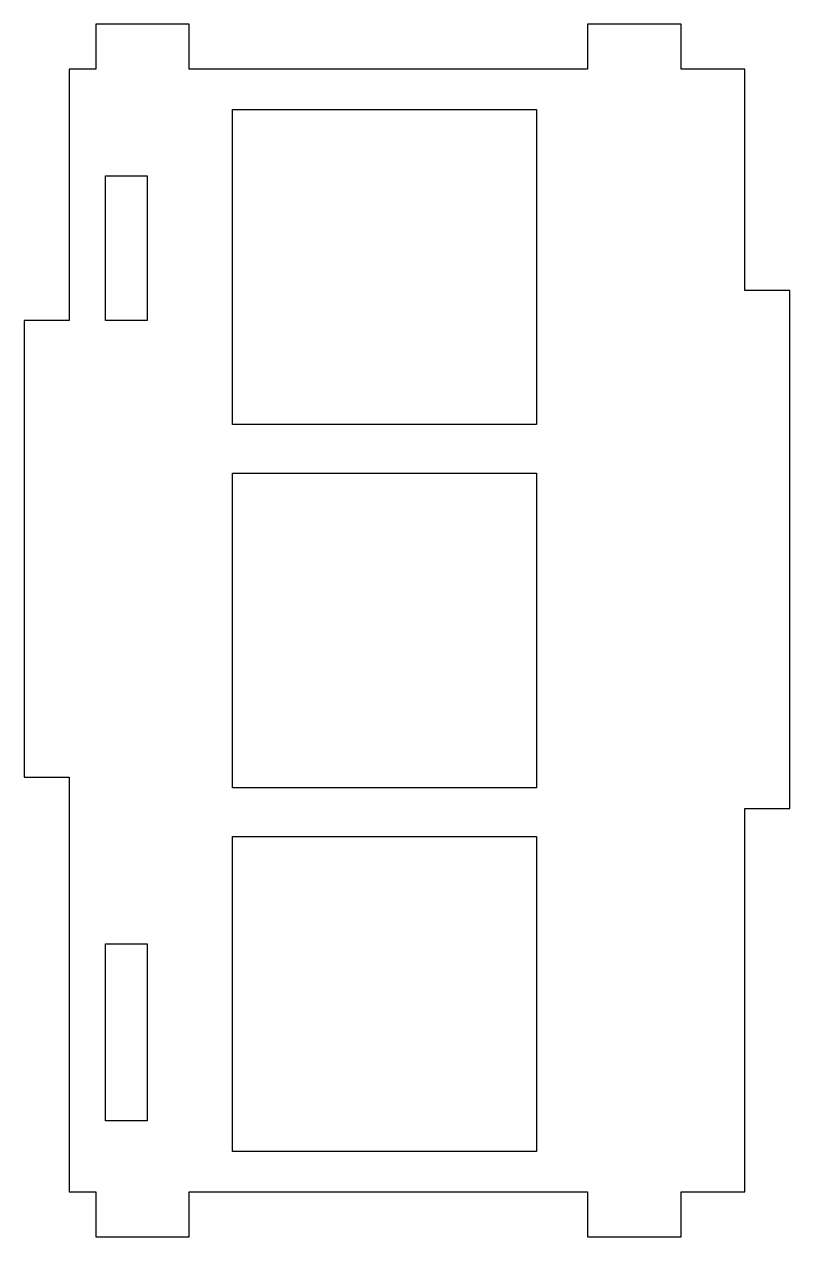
# Model space of a CAD drawing. Header units: millimetres. Extents: x -8.5 to 8.5, y -13.4 to 13.4.
import ezdxf

# ---------------------------------------------------------------- set-up
doc = ezdxf.new("R2010")
doc.units = ezdxf.units.MM
doc.layers.get('0').update_dxf_attribs({"linetype": 'CONTINUOUS'})

msp = doc.modelspace()

# ---------------------------------------------------------------- linework, layer by layer
for p, q in [((-4.83, 12.447), (-4.83, 13.447)), ((6.081, 12.447), (6.081, 13.447)), ((-4.83, 13.447), (-6.905, 13.447)), ((-6.905, 13.447), (-6.905, 12.447)), ((6.081, 13.447), (4.006, 13.447)), ((4.006, 13.447), (4.006, 12.447)), ((-6.905, 12.447), (-7.492, 12.447)), ((-7.492, 12.447), (-7.492, 6.876)), ((4.006, 12.447), (-4.83, 12.447)), ((7.492, 12.447), (6.081, 12.447)), ((7.492, 7.541), (7.492, 12.447)), ((-3.872, 4.568), (-3.872, 11.553)), ((-3.872, 11.553), (2.872, 11.553)), ((2.872, 11.553), (2.872, 4.568)), ((-6.69, 6.876), (-6.69, 10.086)), ((-6.69, 10.086), (-5.765, 10.086)), ((-5.765, 10.086), (-5.765, 6.876)), ((8.492, 7.541), (7.492, 7.541)), ((8.492, -3.947), (8.492, 7.541)), ((-7.492, 6.876), (-8.492, 6.876)), ((-8.492, 6.876), (-8.492, -3.254)), ((-5.765, 6.876), (-6.69, 6.876)), ((2.872, 4.568), (-3.872, 4.568)), ((-3.872, -3.493), (-3.872, 3.493)), ((-3.872, 3.493), (2.872, 3.493)), ((2.872, 3.493), (2.872, -3.493)), ((-8.492, -3.254), (-7.492, -3.254)), ((-7.492, -3.254), (-7.492, -12.447)), ((2.872, -3.493), (-3.872, -3.493)), ((7.492, -12.447), (7.492, -3.947)), ((7.492, -3.947), (8.492, -3.947)), ((-3.872, -11.553), (-3.872, -4.568)), ((-3.872, -4.568), (2.872, -4.568)), ((2.872, -4.568), (2.872, -11.553)), ((-6.69, -6.952), (-5.765, -6.952)), ((-6.69, -10.877), (-6.69, -6.952)), ((-5.765, -6.952), (-5.765, -10.877)), ((-5.765, -10.877), (-6.69, -10.877)), ((2.872, -11.553), (-3.872, -11.553)), ((-7.492, -12.447), (-6.905, -12.447)), ((-6.905, -12.447), (-6.905, -13.447)), ((-4.83, -13.447), (-4.83, -12.447)), ((-4.83, -12.447), (4.006, -12.447)), ((4.006, -12.447), (4.006, -13.447)), ((6.081, -13.447), (6.081, -12.447)), ((6.081, -12.447), (7.492, -12.447)), ((-6.905, -13.447), (-4.83, -13.447)), ((4.006, -13.447), (6.081, -13.447))]:
    msp.add_line(p, q)

doc.saveas('drawing.dxf')
